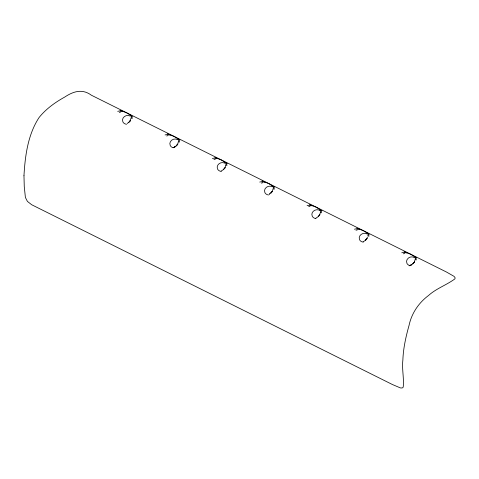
<?xml version="1.0" encoding="UTF-8"?>
<svg xmlns="http://www.w3.org/2000/svg" width="479" height="479" viewBox="0 0 479 479"><rect width="100%" height="100%" fill="white"/><g stroke="black" fill="none" stroke-linecap="round" stroke-linejoin="round"><path stroke-width="0.72" d="M130.935 118.385L129.737 121.462L127.222 123.51M178.278 141.958L177.745 144.029L176.164 145.981M225.615 165.53L225.088 167.602L223.507 169.548M272.958 189.103L272.425 191.175L270.845 193.121L272.479 191.247L269.246 194.229L269.737 193.965M320.295 212.676L319.768 214.748L318.188 216.694M414.982 259.822L414.449 261.893L412.868 263.839L414.503 261.965L412.563 264.043L409.82 265.659L411.76 264.683L409.15 265.821M367.513 237.291L365.531 240.266L367.159 238.392L365.22 240.47L363.16 241.787M177.08 145.029L177.793 144.101L175.859 146.179L173.793 147.502L175.051 146.819L173.117 147.795M224.417 168.602L225.136 167.674L223.196 169.752L221.136 171.075M319.104 215.748L319.816 214.82L317.882 216.897L315.817 218.214M129.605 121.594L130.456 120.534L128.821 122.408M119.277 112.373L120.678 112.032M166.62 135.946L168.021 135.599M213.963 159.513L215.358 159.172M261.3 183.086L262.702 182.744M308.644 206.659L310.045 206.317M355.987 230.231L357.382 229.89M403.324 253.804L404.725 253.463M117.72 111.35L119.283 111.014L123.049 111.547M165.063 134.922L166.62 134.587L170.392 135.12M212.401 158.495L213.963 158.16L217.735 158.687M259.744 182.062L261.306 181.733L265.073 182.259M307.087 205.635L308.644 205.299L312.416 205.832M354.424 229.207L355.987 228.872L359.759 229.405M401.767 252.78L403.324 252.445L407.096 252.978M120.007 110.248L126.749 112.858L132.581 116.505M167.351 133.821L174.093 136.431L179.918 140.078M214.688 157.393L221.436 160.004L227.262 163.65M262.031 180.966L268.773 183.577L274.599 187.223M309.374 204.533L316.116 207.15L321.942 210.796M356.711 228.106L363.459 230.722L369.285 234.369M404.054 251.679L410.796 254.295L416.622 257.936M130.132 116.044C126.42 113.87 120.959 117.696 122.893 121.917A4.874 4.209 -11.1 0 0 126.594 124.259M177.475 139.617C173.763 137.443 168.303 141.269 170.231 145.49A4.874 4.209 -11.1 0 0 172.991 147.658M224.813 163.189C221.106 161.016 215.646 164.842 217.574 169.063A4.874 4.209 -11.1 0 0 221.28 171.398M272.156 186.762C268.444 184.583 262.983 188.415 264.911 192.636A4.874 4.209 -11.1 0 0 268.617 194.971M366.836 233.902C363.13 231.728 357.669 235.56 359.597 239.775A4.874 4.209 -11.1 0 0 363.304 242.117M414.179 257.474C410.467 255.301 405.006 259.127 406.934 263.348A4.874 4.209 -11.1 0 0 409.695 265.516M320.283 210.832C316.721 207.76 310.152 211.562 312.254 216.209A4.874 4.209 -11.1 0 0 315.96 218.544M414.107 256.469L416.185 258.846L416.227 259.983M366.764 232.896L368.842 235.279L368.884 236.41M319.421 209.323L321.505 211.706L321.547 212.838M272.084 185.75L274.162 188.133L274.204 189.265M224.741 162.177L226.824 164.56L226.866 165.692M177.398 138.605L179.481 140.988L179.523 142.119M130.06 115.032L132.138 117.415L132.18 118.547M415.209 258.678L415.341 259.786M367.866 235.111L367.998 236.213M320.523 211.538L320.661 212.64M273.186 187.966L273.317 189.067M225.843 164.393L225.974 165.5M178.499 140.82L178.637 141.928M131.162 117.247L131.294 118.355M23.974 175.751L24.261 186.612L25.399 197.438L27.393 201.384L31.692 204.743L392.439 384.535L400.426 387.93L402.174 387.996L403.198 387.224C404.192 378.266 401.773 369.04 402.875 359.957C403.294 348.179 405.905 336.629 409.072 325.325C411.593 313.344 418.706 302.83 428.477 295.543C436.309 288.424 446.697 285.011 454.99 278.808L455.05 277.616L453.978 276.317L446.482 272.03L91.423 95.237C82.16 88.423 73.311 91.387 64.629 97.117C55.073 102.404 45.996 108.937 39.104 117.487C27.944 134.461 25.082 155.789 23.974 175.751"/></g></svg>
